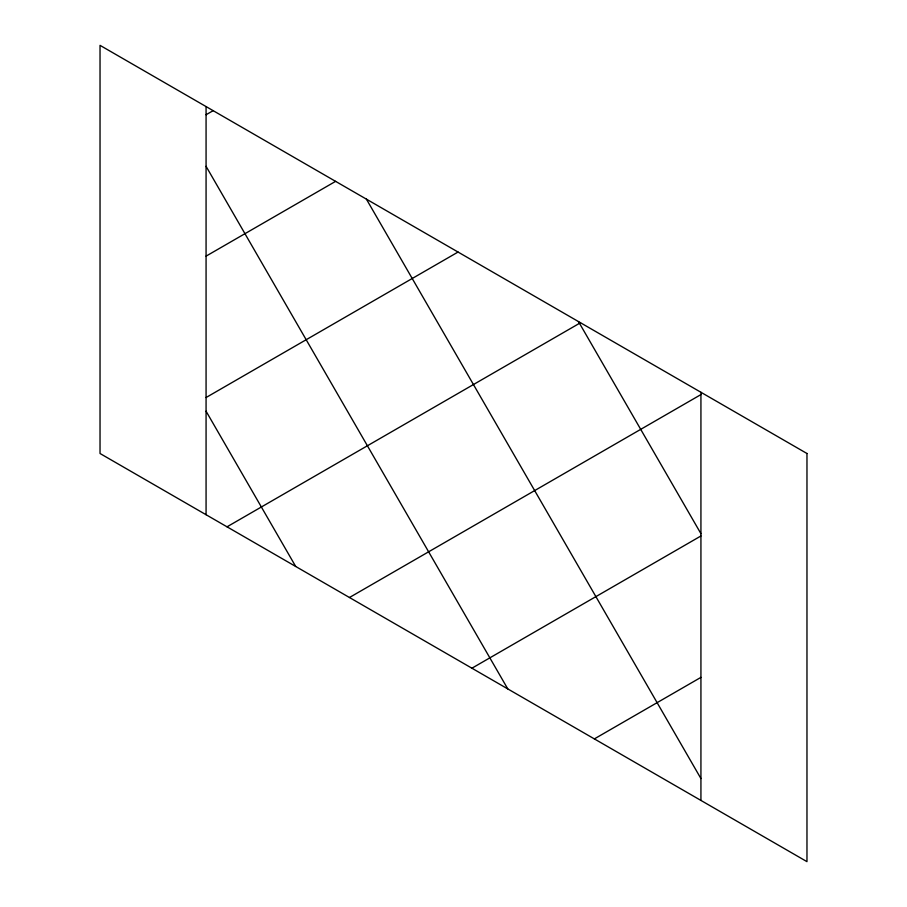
<?xml version="1.0" encoding="UTF-8"?>
<svg xmlns="http://www.w3.org/2000/svg" width="907" height="907" viewBox="0 0 907 907"><rect width="100%" height="100%" fill="white"/><g stroke="black" fill="none" stroke-linecap="round" stroke-linejoin="round"><path stroke-width="1.36" d="M206.07 114.747L213.156 110.665M206.07 256.137L335.601 181.355M206.07 397.527L458.046 252.044M227.022 526.82L580.491 322.745M349.467 597.509L700.93 394.59M471.912 668.21L700.93 535.98M594.357 738.899L700.93 677.37M578.485 321.577L700.93 533.667M366.394 199.132L700.93 778.557M206.07 166.332L507.784 688.912M206.07 411.222L295.705 566.467M700.93 392.278L700.93 800.428M206.07 106.573L206.07 514.722M806.969 453.5L100.031 45.35L100.031 453.5L806.969 861.65L806.969 453.5"/></g></svg>
